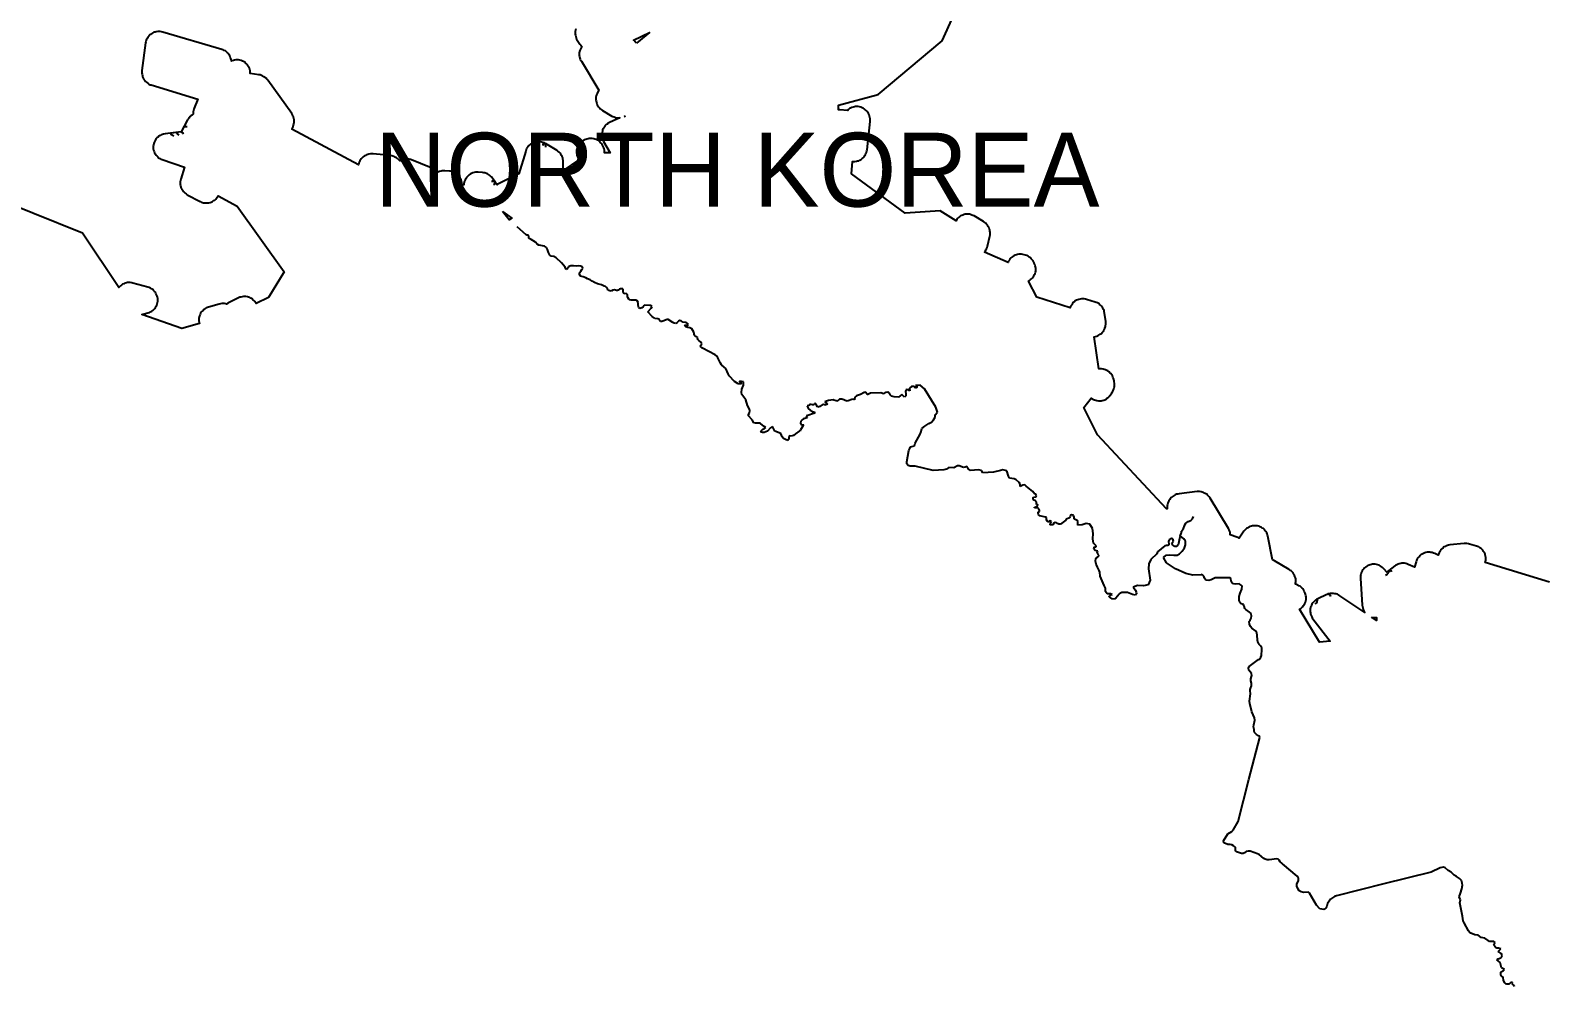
# Model space of a CAD drawing. Header units: metres. Extents: x 0 to 1325, y -1 to 773.
# Drawn here: x 1104.1 to 1155.2, y 204.6 to 236.9 of the extents above; entities that cross this region are included whole.
import ezdxf
from ezdxf.enums import TextEntityAlignment as Align

# ---------------------------------------------------------------- set-up
doc = ezdxf.new("R2010")
doc.units = ezdxf.units.M

msp = doc.modelspace()

# ---------------------------------------------------------------- linework, layer by layer
at = {"layer": 'CUT'}
for points in [[(1155.42, 218.208), (1153.25, 218.868), (1153.26, 218.908), (1153.27, 218.958), (1153.27, 218.998), (1153.27, 219.038), (1153.26, 219.088), (1153.25, 219.128), (1153.24, 219.168), (1153.22, 219.208), (1153.19, 219.248), (1153.17, 219.288), (1153.14, 219.318), (1153.11, 219.348), (1153.07, 219.368), (1153.03, 219.398), (1152.99, 219.418), (1152.95, 219.428), (1152.72, 219.498), (1152.68, 219.508), (1152.63, 219.518), (1152.59, 219.518), (1152.54, 219.518), (1152.05, 219.468), (1152.01, 219.458), (1151.97, 219.448), (1151.93, 219.438), (1151.89, 219.418), (1151.85, 219.398), (1151.82, 219.368), (1151.78, 219.338), (1151.75, 219.308), (1151.73, 219.268), (1151.71, 219.238), (1151.69, 219.198), (1151.67, 219.158), (1151.66, 219.118), (1151.54, 219.178), (1151.5, 219.188), (1151.45, 219.208), (1151.41, 219.208), (1151.37, 219.218), (1151.33, 219.218), (1151.28, 219.218), (1151.24, 219.208), (1151.2, 219.198), (1151.16, 219.178), (1151.12, 219.158), (1151.08, 219.138), (1151.05, 219.108), (1151.02, 219.078), (1150.99, 219.048), (1150.96, 219.018), (1150.94, 218.978), (1150.92, 218.938), (1150.91, 218.898), (1150.86, 218.718), (1150.64, 218.808), (1150.6, 218.828), (1150.56, 218.838), (1150.52, 218.848), (1150.47, 218.848), (1150.43, 218.848), (1150.39, 218.838), (1150.34, 218.828), (1150.3, 218.818), (1150.26, 218.798), (1150.23, 218.778), (1150.19, 218.758), (1149.99, 218.608), (1149.96, 218.578), (1149.92, 218.548), (1149.83, 218.648), (1149.8, 218.678), (1149.77, 218.708), (1149.73, 218.738), (1149.7, 218.758), (1149.66, 218.778), (1149.62, 218.798), (1149.57, 218.808), (1149.53, 218.818), (1149.49, 218.818), (1149.44, 218.818), (1149.4, 218.808), (1149.36, 218.798), (1149.32, 218.788), (1149.28, 218.768), (1149.24, 218.748), (1149.2, 218.718), (1149.17, 218.698), (1149.14, 218.658), (1149.11, 218.628), (1149.09, 218.588), (1149.07, 218.548), (1149.05, 218.508), (1149.04, 218.468), (1149.03, 218.428), (1149.03, 218.378), (1149.03, 218.338), (1149.09, 217.428), (1149.1, 217.388), (1149.11, 217.338), (1149.12, 217.298), (1149.14, 217.258), (1149.16, 217.218), (1149.18, 217.178), (1148.33, 217.748), (1148.29, 217.778), (1148.25, 217.798), (1148.21, 217.808), (1148.16, 217.818), (1148.12, 217.828), (1148.07, 217.828), (1148.02, 217.828), (1147.98, 217.818), (1147.93, 217.808), (1147.89, 217.788), (1147.59, 217.648), (1147.55, 217.628), (1147.51, 217.598), (1147.48, 217.568), (1147.45, 217.538), (1147.42, 217.508), (1147.39, 217.468), (1147.37, 217.428), (1147.36, 217.388), (1147.34, 217.348), (1147.33, 217.298), (1147.33, 217.258), (1147.33, 217.208), (1147.34, 217.168), (1147.34, 217.128), (1147.36, 217.078), (1147.38, 217.038), (1147.4, 216.998), (1147.42, 216.968), (1148, 216.218), (1147.65, 216.178), (1146.97, 217.298), (1147.01, 217.318), (1147.05, 217.348), (1147.08, 217.378), (1147.1, 217.418), (1147.13, 217.448), (1147.15, 217.488), (1147.17, 217.528), (1147.18, 217.578), (1147.19, 217.618), (1147.19, 217.668), (1147.19, 217.708), (1147.18, 217.748), (1147.17, 217.798), (1147.16, 217.838), (1147.14, 217.878), (1147.13, 217.898), (1147.11, 217.938), (1147.09, 217.978), (1147.06, 218.008), (1147.02, 218.038), (1146.99, 218.068), (1146.95, 218.088), (1146.91, 218.108), (1146.87, 218.128), (1146.84, 218.138), (1146.83, 218.138), (1146.83, 218.178), (1146.84, 218.228), (1146.84, 218.268), (1146.84, 218.318), (1146.83, 218.358), (1146.81, 218.398), (1146.8, 218.438), (1146.77, 218.478), (1146.75, 218.518), (1146.72, 218.558), (1146.69, 218.588), (1146.65, 218.608), (1146.62, 218.638), (1146.12, 218.928), (1146.08, 218.948), (1146.06, 218.958), (1145.9, 219.758), (1145.89, 219.798), (1145.88, 219.838), (1145.86, 219.878), (1145.83, 219.918), (1145.81, 219.948), (1145.78, 219.988), (1145.75, 220.018), (1145.71, 220.038), (1145.68, 220.058), (1145.64, 220.078), (1145.6, 220.098), (1145.55, 220.108), (1145.51, 220.118), (1145.47, 220.118), (1145.42, 220.118), (1145.38, 220.108), (1145.34, 220.098), (1145.3, 220.088), (1145.26, 220.068), (1145.22, 220.048), (1145.18, 220.028), (1145.15, 219.998), (1145.12, 219.968), (1145.09, 219.928), (1144.93, 219.698), (1144.89, 219.718), (1144.85, 219.728), (1144.63, 219.808), (1144.63, 219.848), (1144.62, 219.898), (1144.6, 219.938), (1144.59, 219.978), (1144.57, 220.018), (1143.95, 221.048), (1143.92, 221.088), (1143.89, 221.118), (1143.86, 221.148), (1143.83, 221.178), (1143.8, 221.198), (1143.76, 221.218), (1143.72, 221.238), (1143.68, 221.248), (1143.64, 221.258), (1143.59, 221.268), (1143.55, 221.268), (1143.51, 221.268), (1142.9, 221.198), (1142.86, 221.188), (1142.81, 221.178), (1142.77, 221.158), (1142.73, 221.138), (1142.7, 221.118), (1142.66, 221.098), (1142.63, 221.068), (1142.6, 221.028), (1142.58, 220.998), (1142.55, 220.958), (1142.53, 220.918), (1142.52, 220.878), (1142.51, 220.838), (1142.5, 220.798), (1142.5, 220.748), (1142.5, 220.708), (1142.5, 220.688), (1142.47, 220.688), (1140.14, 223.188), (1139.68, 224.108), (1139.93, 224.428), (1139.96, 224.408), (1140, 224.388), (1140.04, 224.368), (1140.08, 224.358), (1140.12, 224.348), (1140.17, 224.338), (1140.21, 224.338), (1140.26, 224.338), (1140.3, 224.348), (1140.35, 224.358), (1140.39, 224.378), (1140.43, 224.398), (1140.46, 224.428), (1140.5, 224.448), (1140.53, 224.488), (1140.56, 224.518), (1140.62, 224.598), (1140.64, 224.628), (1140.66, 224.668), (1140.68, 224.708), (1140.69, 224.748), (1140.7, 224.788), (1140.71, 224.828), (1140.71, 224.868), (1140.71, 224.908), (1140.7, 225.008), (1140.69, 225.058), (1140.68, 225.098), (1140.66, 225.138), (1140.65, 225.188), (1140.62, 225.218), (1140.59, 225.258), (1140.56, 225.288), (1140.53, 225.318), (1140.49, 225.348), (1140.45, 225.368), (1140.41, 225.388), (1140.37, 225.398), (1140.33, 225.408), (1140.28, 225.418), (1140.24, 225.418), (1140.19, 225.418), (1140.18, 225.418), (1140.03, 226.508), (1140.07, 226.518), (1140.12, 226.528), (1140.16, 226.548), (1140.2, 226.568), (1140.23, 226.588), (1140.27, 226.618), (1140.3, 226.648), (1140.33, 226.688), (1140.35, 226.718), (1140.37, 226.758), (1140.39, 226.798), (1140.41, 226.848), (1140.41, 226.888), (1140.42, 226.928), (1140.42, 226.978), (1140.42, 227.018), (1140.38, 227.308), (1140.37, 227.348), (1140.36, 227.388), (1140.34, 227.428), (1140.32, 227.468), (1140.3, 227.508), (1140.27, 227.538), (1140.24, 227.568), (1140.21, 227.598), (1140.18, 227.628), (1140.14, 227.648), (1140.1, 227.668), (1140.06, 227.678), (1139.77, 227.768), (1139.73, 227.778), (1139.69, 227.788), (1139.64, 227.788), (1139.6, 227.788), (1139.55, 227.778), (1139.51, 227.768), (1139.47, 227.758), (1139.43, 227.738), (1139.39, 227.718), (1139.36, 227.688), (1139.32, 227.658), (1139.29, 227.628), (1139.27, 227.588), (1139.24, 227.548), (1139.22, 227.508), (1139.21, 227.478), (1138.09, 227.848), (1137.81, 228.388), (1137.84, 228.408), (1137.88, 228.438), (1137.91, 228.458), (1137.94, 228.498), (1137.97, 228.528), (1137.99, 228.568), (1138.01, 228.608), (1138.03, 228.648), (1138.04, 228.688), (1138.05, 228.728), (1138.05, 228.778), (1138.05, 228.818), (1138.04, 228.868), (1138.03, 228.908), (1138.02, 228.948), (1138, 228.988), (1137.98, 229.028), (1137.96, 229.068), (1137.93, 229.108), (1137.9, 229.138), (1137.87, 229.178), (1137.83, 229.198), (1137.79, 229.228), (1137.75, 229.248), (1137.7, 229.268), (1137.66, 229.278), (1137.61, 229.288), (1137.57, 229.298), (1137.53, 229.298), (1137.48, 229.298), (1137.44, 229.288), (1137.4, 229.278), (1137.36, 229.268), (1137.32, 229.248), (1137.28, 229.218), (1137.24, 229.198), (1137.21, 229.168), (1137.18, 229.138), (1137.16, 229.098), (1137.13, 229.058), (1137.12, 229.018), (1136.32, 229.368), (1136.35, 229.408), (1136.37, 229.448), (1136.39, 229.478), (1136.41, 229.518), (1136.42, 229.568), (1136.5, 229.908), (1136.51, 229.948), (1136.51, 229.988), (1136.51, 230.038), (1136.5, 230.078), (1136.5, 230.118), (1136.48, 230.168), (1136.47, 230.208), (1136.44, 230.238), (1136.42, 230.278), (1136.39, 230.308), (1136.36, 230.348), (1136.33, 230.368), (1136.29, 230.398), (1135.97, 230.588), (1135.93, 230.608), (1135.89, 230.618), (1135.85, 230.638), (1135.81, 230.648), (1135.76, 230.648), (1135.72, 230.648), (1135.67, 230.648), (1135.63, 230.638), (1135.59, 230.618), (1135.55, 230.608), (1135.51, 230.588), (1135.47, 230.558), (1135.44, 230.538), (1135.41, 230.498), (1135.38, 230.468), (1135.36, 230.428), (1134.82, 230.758), (1133.64, 230.688), (1131.82, 232.018), (1131.86, 232.428), (1131.9, 232.428), (1131.94, 232.428), (1131.99, 232.438), (1132.03, 232.448), (1132.07, 232.458), (1132.11, 232.478), (1132.15, 232.498), (1132.18, 232.528), (1132.22, 232.558), (1132.25, 232.588), (1132.27, 232.628), (1132.3, 232.668), (1132.31, 232.708), (1132.33, 232.748), (1132.34, 232.788), (1132.35, 232.828), (1132.45, 233.788), (1132.45, 233.838), (1132.45, 233.878), (1132.44, 233.918), (1132.43, 233.968), (1132.42, 234.008), (1132.4, 234.048), (1132.38, 234.088), (1132.35, 234.118), (1132.32, 234.158), (1132.29, 234.178), (1132.25, 234.208), (1132.22, 234.228), (1132.18, 234.248), (1132.14, 234.268), (1132.09, 234.278), (1132.05, 234.288), (1132.01, 234.288), (1131.96, 234.288), (1131.92, 234.278), (1131.88, 234.268), (1131.83, 234.258), (1131.79, 234.238), (1131.76, 234.218), (1131.72, 234.188), (1131.7, 234.158), (1131.69, 234.158), (1131.43, 234.178), (1131.39, 234.178), (1131.38, 234.178), (1131.38, 234.338), (1132.73, 234.698), (1134.89, 236.508), (1135.98, 238.938)], [(1122.5, 236.918), (1122.49, 236.868), (1122.48, 236.828), (1122.48, 236.788), (1122.48, 236.738), (1122.49, 236.698), (1122.5, 236.658), (1122.51, 236.608), (1122.53, 236.568), (1122.55, 236.538), (1122.64, 236.398), (1122.67, 236.358), (1122.7, 236.328), (1122.71, 236.318), (1122.7, 236.298), (1122.68, 236.268), (1122.66, 236.228), (1122.64, 236.188), (1122.63, 236.148), (1122.62, 236.098), (1122.62, 236.058), (1122.62, 236.018), (1122.63, 235.978), (1122.64, 235.928), (1122.65, 235.888), (1122.66, 235.848), (1122.69, 235.818), (1123.28, 234.838), (1123.24, 234.768), (1123.22, 234.728), (1123.2, 234.688), (1123.19, 234.648), (1123.18, 234.608), (1123.18, 234.558), (1123.18, 234.518), (1123.19, 234.478), (1123.2, 234.428), (1123.21, 234.388), (1123.23, 234.348), (1123.25, 234.308), (1123.27, 234.278), (1123.3, 234.248), (1123.33, 234.208), (1123.36, 234.188), (1123.4, 234.158), (1123.72, 233.968), (1123.76, 233.948), (1123.8, 233.938), (1123.84, 233.918), (1123.89, 233.908), (1123.93, 233.908), (1123.97, 233.908), (1123.99, 233.908), (1123.64, 233.748), (1123.6, 233.728), (1123.57, 233.698), (1123.53, 233.678), (1123.5, 233.648), (1123.47, 233.608), (1123.45, 233.578), (1123.43, 233.538), (1123.41, 233.498), (1123.4, 233.458), (1123.39, 233.408), (1123.38, 233.368), (1123.38, 233.318), (1123.38, 233.278), (1123.39, 233.238), (1123.4, 233.198), (1123.42, 233.148), (1123.44, 233.108), (1123.67, 232.718), (1123.47, 232.728), (1123.47, 232.768), (1123.47, 232.808), (1123.46, 232.858), (1123.45, 232.898), (1123.43, 232.938), (1123.41, 232.978), (1123.39, 233.018), (1123.36, 233.048), (1123.33, 233.078), (1123.3, 233.108), (1123.27, 233.138), (1123.23, 233.158), (1123.19, 233.178), (1123.15, 233.188), (1123.11, 233.198), (1123.06, 233.208), (1123.02, 233.208), (1123, 233.208), (1122.96, 233.208), (1122.92, 233.198), (1122.88, 233.188), (1122.84, 233.178), (1122.8, 233.158), (1122.78, 233.148), (1122.74, 233.128), (1122.7, 233.108), (1122.67, 233.078), (1122.64, 233.048), (1122.61, 233.008), (1122.59, 232.968), (1122.57, 232.938), (1122.55, 232.888), (1122.54, 232.848), (1122.53, 232.808), (1122.53, 232.768), (1122.53, 232.718), (1122.54, 232.678), (1122.54, 232.638), (1122.56, 232.588), (1122.58, 232.548), (1122.6, 232.518), (1122.61, 232.488), (1122.08, 232.128), (1122.08, 232.418), (1122.08, 232.468), (1122.07, 232.508), (1122.06, 232.558), (1122.04, 232.598), (1122.02, 232.638), (1122, 232.678), (1121.97, 232.708), (1121.94, 232.748), (1121.9, 232.778), (1121.87, 232.798), (1121.48, 233.038), (1121.44, 233.058), (1121.4, 233.078), (1121.36, 233.088), (1121.31, 233.098), (1121.27, 233.108), (1121.23, 233.108), (1121.18, 233.108), (1121.14, 233.098), (1121.1, 233.088), (1121.06, 233.068), (1121.02, 233.048), (1120.98, 233.028), (1120.95, 232.998), (1120.92, 232.968), (1120.89, 232.938), (1120.86, 232.898), (1120.84, 232.868), (1120.82, 232.828), (1120.81, 232.778), (1120.58, 232.008), (1119.87, 231.668), (1119.84, 231.638), (1119.83, 231.648), (1119.82, 231.688), (1119.79, 231.718), (1119.77, 231.758), (1119.68, 231.878), (1119.65, 231.908), (1119.62, 231.938), (1119.59, 231.968), (1119.55, 231.988), (1119.52, 232.018), (1119.48, 232.028), (1119.43, 232.048), (1119.39, 232.048), (1119.35, 232.058), (1119.2, 232.068), (1119.16, 232.068), (1119.11, 232.068), (1119.07, 232.058), (1119.02, 232.048), (1118.98, 232.028), (1118.94, 232.008), (1118.9, 231.978), (1118.87, 231.958), (1118.84, 231.918), (1118.81, 231.888), (1118.78, 231.848), (1118.76, 231.808), (1118.75, 231.768), (1118.73, 231.728), (1118.72, 231.678), (1118.72, 231.638), (1118.65, 231.638), (1118.65, 231.678), (1118.65, 231.718), (1118.64, 231.758), (1118.63, 231.808), (1118.61, 231.848), (1118.59, 231.888), (1118.57, 231.918), (1118.54, 231.958), (1118.51, 231.988), (1118.47, 232.018), (1118.44, 232.038), (1118.4, 232.058), (1118.36, 232.078), (1118.32, 232.088), (1118.27, 232.098), (1118.23, 232.108), (1118.08, 232.118), (1118.03, 232.118), (1117.99, 232.118), (1117.95, 232.108), (1117.9, 232.088), (1117.86, 232.078), (1117.82, 232.058), (1117.79, 232.028), (1117.76, 232.068), (1117.74, 232.108), (1117.71, 232.138), (1117.67, 232.168), (1117.64, 232.188), (1117.6, 232.218), (1117.56, 232.238), (1116.95, 232.488), (1116.91, 232.498), (1116.87, 232.508), (1116.82, 232.518), (1116.78, 232.518), (1116.73, 232.518), (1116.69, 232.508), (1116.65, 232.498), (1116.6, 232.478), (1116.56, 232.458), (1116.55, 232.448), (1116.54, 232.468), (1116.51, 232.498), (1116.47, 232.528), (1116.44, 232.558), (1116.4, 232.578), (1116.36, 232.598), (1116.32, 232.608), (1116.28, 232.618), (1116.24, 232.628), (1115.65, 232.688), (1115.6, 232.688), (1115.56, 232.688), (1115.51, 232.678), (1115.47, 232.668), (1115.43, 232.658), (1115.39, 232.638), (1115.35, 232.608), (1115.31, 232.588), (1115.28, 232.558), (1115.25, 232.518), (1115.22, 232.488), (1115.2, 232.448), (1115.18, 232.408), (1115.17, 232.368), (1115.16, 232.318), (1112.9, 233.528), (1112.91, 233.538), (1112.93, 233.578), (1112.95, 233.618), (1112.96, 233.668), (1112.97, 233.708), (1112.98, 233.758), (1112.98, 233.798), (1112.98, 233.838), (1112.97, 233.888), (1112.96, 233.928), (1112.94, 233.968), (1112.92, 234.008), (1112.9, 234.048), (1112.09, 235.178), (1112.06, 235.218), (1112.03, 235.248), (1111.99, 235.278), (1111.96, 235.298), (1111.92, 235.318), (1111.88, 235.338), (1111.83, 235.358), (1111.79, 235.358), (1111.5, 235.408), (1111.5, 235.458), (1111.49, 235.498), (1111.48, 235.538), (1111.47, 235.588), (1111.45, 235.628), (1111.43, 235.658), (1111.4, 235.698), (1111.37, 235.728), (1111.34, 235.758), (1111.31, 235.788), (1111.27, 235.808), (1111.23, 235.828), (1111.19, 235.848), (1111.14, 235.858), (1111.1, 235.868), (1111.06, 235.868), (1111.01, 235.868), (1110.97, 235.858), (1110.93, 235.848), (1110.88, 235.838), (1110.86, 235.828), (1110.86, 235.838), (1110.85, 235.878), (1110.84, 235.918), (1110.82, 235.958), (1110.81, 235.998), (1110.78, 236.038), (1110.76, 236.078), (1110.73, 236.108), (1110.69, 236.138), (1110.66, 236.168), (1110.62, 236.188), (1110.58, 236.208), (1110.54, 236.218), (1108.54, 236.808), (1108.5, 236.818), (1108.45, 236.828), (1108.41, 236.828), (1108.37, 236.828), (1108.32, 236.818), (1108.28, 236.808), (1108.24, 236.798), (1108.2, 236.778), (1108.17, 236.758), (1108.13, 236.728), (1108.1, 236.708), (1108.07, 236.668), (1108.04, 236.638), (1108.02, 236.598), (1108, 236.568), (1107.98, 236.528), (1107.97, 236.478), (1107.96, 236.438), (1107.83, 235.508), (1107.83, 235.468), (1107.83, 235.418), (1107.84, 235.378), (1107.85, 235.328), (1107.86, 235.288), (1107.88, 235.248), (1107.9, 235.208), (1107.93, 235.168), (1107.96, 235.138), (1107.99, 235.108), (1108.03, 235.078), (1108.07, 235.048), (1108.11, 235.028), (1108.15, 235.018), (1109.73, 234.538), (1109.6, 234.238), (1109.59, 234.198), (1109.58, 234.158), (1109.57, 234.108), (1109.57, 234.068), (1109.57, 234.028), (1109.53, 233.998), (1109.49, 233.978), (1109.46, 233.948), (1109.43, 233.908), (1109.41, 233.878), (1109.38, 233.838), (1109.16, 233.428), (1108.62, 233.368), (1108.57, 233.358), (1108.53, 233.348), (1108.49, 233.328), (1108.45, 233.308), (1108.41, 233.288), (1108.38, 233.258), (1108.34, 233.228), (1108.31, 233.198), (1108.29, 233.158), (1108.27, 233.118), (1108.25, 233.078), (1108.24, 233.038), (1108.23, 232.988), (1108.22, 232.948), (1108.22, 232.898), (1108.22, 232.858), (1108.23, 232.808), (1108.25, 232.768), (1108.26, 232.728), (1108.28, 232.688), (1108.31, 232.648), (1108.34, 232.618), (1108.37, 232.588), (1108.4, 232.558), (1108.44, 232.528), (1108.48, 232.508), (1108.52, 232.498), (1109.27, 232.238), (1109.15, 231.828), (1109.14, 231.788), (1109.13, 231.748), (1109.13, 231.698), (1109.13, 231.658), (1109.14, 231.618), (1109.15, 231.568), (1109.17, 231.528), (1109.18, 231.488), (1109.21, 231.458), (1109.23, 231.418), (1109.26, 231.388), (1109.3, 231.358), (1109.33, 231.338), (1109.37, 231.308), (1109.8, 231.078), (1109.84, 231.058), (1109.88, 231.048), (1109.92, 231.038), (1109.97, 231.028), (1110.01, 231.028), (1110.05, 231.028), (1110.1, 231.038), (1110.14, 231.048), (1110.18, 231.058), (1110.22, 231.078), (1110.26, 231.108), (1110.3, 231.128), (1110.33, 231.158), (1110.36, 231.188), (1110.38, 231.228), (1110.41, 231.268), (1111.06, 230.918), (1112.64, 228.698), (1112.11, 227.828), (1111.7, 227.628), (1111.68, 227.668), (1111.65, 227.698), (1111.62, 227.728), (1111.59, 227.758), (1111.56, 227.788), (1111.52, 227.808), (1111.48, 227.828), (1111.44, 227.848), (1111.4, 227.858), (1111.35, 227.868), (1111.31, 227.868), (1111.27, 227.868), (1111.22, 227.858), (1111.18, 227.848), (1111.14, 227.838), (1111.1, 227.818), (1110.78, 227.658), (1110.74, 227.638), (1110.7, 227.608), (1110.67, 227.618), (1110.63, 227.628), (1110.58, 227.628), (1110.54, 227.628), (1110.49, 227.618), (1110.45, 227.608), (1110.09, 227.508), (1110.05, 227.498), (1110.01, 227.478), (1109.97, 227.458), (1109.93, 227.428), (1109.9, 227.398), (1109.87, 227.368), (1109.84, 227.338), (1109.82, 227.298), (1109.8, 227.258), (1109.78, 227.218), (1109.77, 227.178), (1109.76, 227.128), (1109.76, 227.088), (1109.76, 227.038), (1109.77, 226.998), (1109.78, 226.958), (1109.18, 226.788), (1107.83, 227.258), (1108.04, 227.318), (1108.09, 227.328), (1108.13, 227.348), (1108.17, 227.368), (1108.2, 227.398), (1108.24, 227.428), (1108.27, 227.458), (1108.29, 227.498), (1108.32, 227.538), (1108.34, 227.578), (1108.35, 227.618), (1108.36, 227.658), (1108.37, 227.708), (1108.37, 227.748), (1108.37, 227.798), (1108.36, 227.838), (1108.35, 227.878), (1108.33, 227.928), (1108.31, 227.968), (1108.29, 228.008), (1108.26, 228.038), (1108.23, 228.068), (1108.2, 228.098), (1108.16, 228.128), (1108.12, 228.148), (1108.08, 228.168), (1108.04, 228.178), (1107.53, 228.318), (1107.49, 228.328), (1107.44, 228.338), (1107.4, 228.338), (1107.35, 228.338), (1107.31, 228.328), (1107.26, 228.318), (1107.22, 228.298), (1107.18, 228.278), (1107.15, 228.248), (1107.11, 228.228), (1107.08, 228.188), (1107.06, 228.168), (1105.83, 230.008), (1102.46, 231.358)]]:
    msp.add_lwpolyline(points, dxfattribs=at)
for points in [[(1124.55, 236.428), (1124.54, 236.448), (1124.51, 236.478), (1124.48, 236.518), (1124.45, 236.538), (1124.99, 236.788), (1124.55, 236.428)], [(1124.14, 233.948), (1124.16, 233.958), (1124.16, 233.948), (1124.14, 233.948)], [(1120.02, 230.738), (1120.34, 230.518), (1120.25, 230.458), (1120.02, 230.738)], [(1149.4, 217.028), (1149.44, 217.018), (1149.49, 217.008), (1149.53, 217.008), (1149.57, 217.008), (1149.57, 216.908), (1149.4, 217.028)]]:
    msp.add_lwpolyline(points, close=True, dxfattribs=at)
at = {"layer": 'SCORE'}
for points in [[(1109.09, 233.318), (1109.05, 233.358), (1109.02, 233.408), (1108.81, 233.388), (1108.81, 233.358), (1108.83, 233.338), (1108.91, 233.298)], [(1109.37, 233.598), (1109.33, 233.608), (1109.25, 233.608), (1109.16, 233.438), (1109.22, 233.398), (1109.24, 233.368)], [(1121.46, 233.038), (1121.41, 233.028), (1121.39, 233.018), (1121.41, 232.978), (1121.4, 232.968)], [(1121.49, 232.918), (1121.49, 232.958), (1121.48, 233.008), (1121.46, 233.038)], [(1119.73, 231.658), (1119.74, 231.658), (1119.74, 231.668), (1119.75, 231.668), (1119.76, 231.688), (1119.77, 231.698), (1119.77, 231.708), (1119.77, 231.718), (1119.78, 231.718), (1119.78, 231.728), (1119.78, 231.738), (1119.76, 231.748), (1119.75, 231.758), (1119.74, 231.758), (1119.73, 231.768), (1119.72, 231.788), (1119.71, 231.788), (1119.7, 231.778), (1119.68, 231.768), (1119.67, 231.768), (1119.67, 231.748), (1119.67, 231.728)], [(1120.83, 229.948), (1120.52, 230.218)], [(1120.85, 229.938), (1120.83, 229.948)], [(1120.89, 229.938), (1120.85, 229.938)], [(1120.91, 229.918), (1120.89, 229.938)], [(1120.91, 229.908), (1120.91, 229.918)], [(1120.92, 229.858), (1120.91, 229.908)], [(1120.93, 229.828), (1120.92, 229.858)], [(1120.99, 229.788), (1120.93, 229.828)], [(1121.14, 229.698), (1120.99, 229.788)], [(1121.2, 229.638), (1121.14, 229.698)], [(1121.25, 229.598), (1121.2, 229.638)], [(1121.44, 229.568), (1121.25, 229.598)], [(1121.51, 229.528), (1121.44, 229.568)], [(1121.55, 229.458), (1121.51, 229.528)], [(1121.58, 229.358), (1121.55, 229.458)], [(1121.62, 229.268), (1121.58, 229.358)], [(1121.67, 229.228), (1121.62, 229.268)], [(1121.76, 229.218), (1121.67, 229.228)], [(1121.84, 229.168), (1121.76, 229.218)], [(1122.02, 229.008), (1121.84, 229.168)], [(1122.14, 228.858), (1122.02, 229.008)], [(1122.17, 228.798), (1122.14, 228.858)], [(1122.18, 228.778), (1122.17, 228.798)], [(1122.22, 228.808), (1122.18, 228.778)], [(1122.26, 228.858), (1122.22, 228.808)], [(1122.27, 228.878), (1122.26, 228.858)], [(1122.3, 228.888), (1122.27, 228.878)], [(1122.33, 228.898), (1122.3, 228.888)], [(1122.42, 228.908), (1122.33, 228.898)], [(1122.52, 228.888), (1122.42, 228.908)], [(1122.59, 228.898), (1122.52, 228.888)], [(1122.67, 228.888), (1122.59, 228.898)], [(1122.63, 228.668), (1122.67, 228.728)], [(1122.63, 228.608), (1122.63, 228.668)], [(1122.66, 228.558), (1122.63, 228.608)], [(1122.72, 228.878), (1122.67, 228.888)], [(1122.67, 228.728), (1122.71, 228.778)], [(1122.71, 228.778), (1122.74, 228.828)], [(1122.74, 228.828), (1122.72, 228.878)], [(1122.75, 228.528), (1122.66, 228.558)], [(1122.84, 228.498), (1122.75, 228.528)], [(1122.9, 228.468), (1122.84, 228.498)], [(1122.99, 228.428), (1122.9, 228.468)], [(1123.06, 228.388), (1122.99, 228.428)], [(1123.13, 228.338), (1123.06, 228.388)], [(1123.24, 228.298), (1123.13, 228.338)], [(1123.37, 228.258), (1123.24, 228.298)], [(1123.46, 228.218), (1123.37, 228.258)], [(1123.51, 228.208), (1123.46, 228.218)], [(1123.54, 228.168), (1123.51, 228.208)], [(1123.57, 228.128), (1123.54, 228.168)], [(1123.59, 228.078), (1123.57, 228.128)], [(1123.65, 228.058), (1123.59, 228.078)], [(1123.7, 228.048), (1123.65, 228.058)], [(1123.76, 228.078), (1123.7, 228.048)], [(1123.81, 228.088), (1123.76, 228.078)], [(1123.88, 228.068), (1123.81, 228.088)], [(1123.91, 228.068), (1123.88, 228.068)], [(1123.94, 228.078), (1123.91, 228.068)], [(1123.98, 228.118), (1123.94, 228.078)], [(1124.01, 228.128), (1123.98, 228.118)], [(1124.09, 228.128), (1124.01, 228.128)], [(1124.1, 228.098), (1124.09, 228.128)], [(1124.1, 228.048), (1124.1, 228.098)], [(1124.1, 228.038), (1124.1, 228.048)], [(1124.11, 227.978), (1124.1, 228.038)], [(1124.14, 227.958), (1124.11, 227.978)], [(1124.2, 227.968), (1124.14, 227.958)], [(1124.24, 227.948), (1124.2, 227.968)], [(1124.25, 227.918), (1124.24, 227.948)], [(1124.25, 227.858), (1124.25, 227.918)], [(1124.26, 227.828), (1124.25, 227.858)], [(1124.3, 227.778), (1124.26, 227.828)], [(1124.33, 227.748), (1124.3, 227.778)], [(1124.38, 227.738), (1124.33, 227.748)], [(1124.53, 227.738), (1124.38, 227.738)], [(1124.58, 227.718), (1124.53, 227.738)], [(1124.61, 227.668), (1124.58, 227.718)], [(1124.61, 227.578), (1124.61, 227.668)], [(1124.63, 227.488), (1124.61, 227.578)], [(1124.81, 227.558), (1124.78, 227.518)], [(1125.03, 227.558), (1124.81, 227.568)], [(1124.81, 227.568), (1124.81, 227.558)], [(1125.08, 227.528), (1125.03, 227.558)], [(1124.67, 227.458), (1124.63, 227.488)], [(1124.73, 227.478), (1124.67, 227.458)], [(1124.78, 227.518), (1124.73, 227.478)], [(1124.94, 227.348), (1125.05, 227.468)], [(1125.08, 227.188), (1124.94, 227.348)], [(1125.05, 227.468), (1125.08, 227.528)], [(1125.16, 227.138), (1125.08, 227.188)], [(1125.17, 227.128), (1125.16, 227.138)], [(1125.28, 227.108), (1125.17, 227.128)], [(1125.31, 227.098), (1125.28, 227.108)], [(1125.33, 227.068), (1125.31, 227.098)], [(1125.35, 227.038), (1125.33, 227.068)], [(1125.37, 227.018), (1125.35, 227.038)], [(1125.44, 227.028), (1125.41, 227.018)], [(1125.59, 227.088), (1125.44, 227.028)], [(1125.63, 227.088), (1125.59, 227.088)], [(1125.78, 226.988), (1125.63, 227.088)], [(1125.97, 227.028), (1125.93, 226.988)], [(1126.02, 227.058), (1125.97, 227.028)], [(1126.06, 227.038), (1126.02, 227.058)], [(1126.12, 226.998), (1126.06, 227.038)], [(1125.41, 227.018), (1125.37, 227.018)], [(1125.83, 226.968), (1125.78, 226.988)], [(1125.89, 226.958), (1125.83, 226.968)], [(1125.93, 226.988), (1125.89, 226.958)], [(1126.23, 226.988), (1126.12, 226.998)], [(1126.22, 226.838), (1126.18, 226.898)], [(1126.18, 226.898), (1126.24, 226.898)], [(1126.29, 226.818), (1126.22, 226.838)], [(1126.28, 226.958), (1126.23, 226.988)], [(1126.24, 226.898), (1126.29, 226.898)], [(1126.31, 226.918), (1126.28, 226.958)], [(1126.29, 226.898), (1126.31, 226.918)], [(1126.36, 226.808), (1126.29, 226.818)], [(1126.42, 226.768), (1126.36, 226.808)], [(1126.49, 226.658), (1126.42, 226.768)], [(1126.51, 226.608), (1126.49, 226.658)], [(1126.51, 226.568), (1126.51, 226.608)], [(1126.53, 226.538), (1126.51, 226.568)], [(1126.56, 226.508), (1126.53, 226.538)], [(1126.59, 226.498), (1126.56, 226.508)], [(1126.63, 226.478), (1126.59, 226.498)], [(1126.62, 226.428), (1126.63, 226.478)], [(1126.66, 226.378), (1126.62, 226.428)], [(1126.72, 226.328), (1126.66, 226.378)], [(1126.71, 226.188), (1126.76, 226.268)], [(1126.79, 226.118), (1126.71, 226.188)], [(1126.76, 226.268), (1126.72, 226.328)], [(1127.21, 225.898), (1126.79, 226.118)], [(1127.26, 225.858), (1127.21, 225.898)], [(1127.3, 225.798), (1127.26, 225.858)], [(1127.39, 225.608), (1127.3, 225.798)], [(1127.43, 225.558), (1127.39, 225.608)], [(1127.52, 225.478), (1127.43, 225.558)], [(1127.57, 225.428), (1127.52, 225.478)], [(1127.65, 225.248), (1127.57, 225.428)], [(1127.69, 225.188), (1127.65, 225.248)], [(1127.87, 224.998), (1127.69, 225.188)], [(1127.99, 224.918), (1127.87, 224.998)], [(1128.17, 224.978), (1128.04, 225.008)], [(1128.04, 225.008), (1128.04, 224.978)], [(1128.1, 224.918), (1127.99, 224.918)], [(1128.04, 224.978), (1128.07, 224.968)], [(1128.07, 224.968), (1128.08, 224.948)], [(1128.08, 224.948), (1128.08, 224.938)], [(1128.08, 224.938), (1128.1, 224.918)], [(1128.1, 224.618), (1128.12, 224.728)], [(1128.12, 224.558), (1128.1, 224.618)], [(1128.12, 224.728), (1128.17, 224.868)], [(1128.25, 224.378), (1128.12, 224.558)], [(1128.17, 224.868), (1128.17, 224.978)], [(1131.94, 224.468), (1131.93, 224.368)], [(1131.99, 224.508), (1131.94, 224.468)], [(1132.13, 224.548), (1131.99, 224.508)], [(1132.25, 224.618), (1132.13, 224.548)], [(1132.28, 224.638), (1132.25, 224.618)], [(1132.31, 224.618), (1132.28, 224.638)], [(1132.35, 224.558), (1132.31, 224.618)], [(1132.37, 224.558), (1132.35, 224.558)], [(1132.47, 224.598), (1132.37, 224.558)], [(1132.82, 224.608), (1132.47, 224.598)], [(1132.91, 224.578), (1132.82, 224.608)], [(1132.98, 224.618), (1132.91, 224.578)], [(1133.05, 224.628), (1132.98, 224.618)], [(1133.11, 224.598), (1133.05, 224.628)], [(1133.14, 224.528), (1133.11, 224.598)], [(1133.17, 224.498), (1133.14, 224.528)], [(1133.26, 224.478), (1133.17, 224.498)], [(1133.41, 224.458), (1133.26, 224.478)], [(1133.52, 224.548), (1133.41, 224.458)], [(1133.55, 224.528), (1133.52, 224.548)], [(1133.58, 224.498), (1133.55, 224.528)], [(1133.62, 224.458), (1133.58, 224.498)], [(1133.66, 224.508), (1133.62, 224.458)], [(1133.67, 224.708), (1133.65, 224.658)], [(1133.65, 224.658), (1133.66, 224.578)], [(1133.66, 224.578), (1133.66, 224.508)], [(1133.7, 224.718), (1133.67, 224.708)], [(1133.74, 224.708), (1133.7, 224.718)], [(1133.8, 224.678), (1133.74, 224.708)], [(1133.85, 224.818), (1133.78, 224.768)], [(1133.78, 224.768), (1133.8, 224.678)], [(1133.94, 224.818), (1133.85, 224.818)], [(1133.99, 224.768), (1133.94, 224.818)], [(1134.15, 224.868), (1133.99, 224.858)], [(1133.99, 224.858), (1134.05, 224.798)], [(1134.05, 224.798), (1133.99, 224.768)], [(1134.29, 224.748), (1134.15, 224.868)], [(1134.67, 224.128), (1134.29, 224.748)], [(1128.31, 224.178), (1128.25, 224.378)], [(1128.37, 224.058), (1128.31, 224.178)], [(1128.39, 223.998), (1128.37, 224.058)], [(1128.37, 223.938), (1128.39, 223.998)], [(1130.34, 224.168), (1130.32, 224.168)], [(1130.32, 224.168), (1130.36, 224.078)], [(1130.38, 224.178), (1130.34, 224.168)], [(1130.36, 224.078), (1130.43, 224.018)], [(1130.4, 224.188), (1130.38, 224.178)], [(1130.43, 224.228), (1130.4, 224.188)], [(1130.45, 224.218), (1130.43, 224.228)], [(1130.43, 224.018), (1130.51, 223.978)], [(1130.5, 224.198), (1130.45, 224.218)], [(1130.54, 224.198), (1130.5, 224.198)], [(1130.51, 223.978), (1130.59, 223.948)], [(1130.56, 224.218), (1130.54, 224.198)], [(1130.57, 224.238), (1130.56, 224.218)], [(1130.59, 224.258), (1130.57, 224.238)], [(1130.62, 224.238), (1130.59, 224.258)], [(1130.67, 224.138), (1130.62, 224.238)], [(1130.69, 224.128), (1130.67, 224.138)], [(1130.75, 224.148), (1130.69, 224.128)], [(1130.83, 224.208), (1130.75, 224.148)], [(1130.88, 224.218), (1130.83, 224.208)], [(1130.91, 224.208), (1130.88, 224.218)], [(1130.94, 224.198), (1130.91, 224.208)], [(1130.98, 224.328), (1130.92, 224.308)], [(1130.92, 224.308), (1130.94, 224.298)], [(1130.94, 224.298), (1130.97, 224.278)], [(1130.97, 224.188), (1130.94, 224.198)], [(1130.97, 224.278), (1131, 224.248)], [(1130.99, 224.218), (1130.97, 224.188)], [(1131.05, 224.348), (1130.98, 224.328)], [(1131, 224.248), (1130.99, 224.218)], [(1131.2, 224.368), (1131.05, 224.348)], [(1131.23, 224.358), (1131.2, 224.368)], [(1131.3, 224.338), (1131.23, 224.358)], [(1131.33, 224.328), (1131.3, 224.338)], [(1131.36, 224.348), (1131.33, 224.328)], [(1131.39, 224.368), (1131.36, 224.348)], [(1131.41, 224.388), (1131.39, 224.368)], [(1131.42, 224.398), (1131.41, 224.388)], [(1131.5, 224.398), (1131.42, 224.398)], [(1131.56, 224.378), (1131.5, 224.398)], [(1131.61, 224.348), (1131.56, 224.378)], [(1131.68, 224.328), (1131.61, 224.348)], [(1131.74, 224.348), (1131.68, 224.328)], [(1131.8, 224.378), (1131.74, 224.348)], [(1131.87, 224.398), (1131.8, 224.378)], [(1131.93, 224.368), (1131.87, 224.398)], [(1134.65, 223.868), (1134.73, 223.958)], [(1134.73, 223.958), (1134.67, 224.128)], [(1128.34, 223.878), (1128.37, 223.938)], [(1128.34, 223.828), (1128.34, 223.878)], [(1128.47, 223.698), (1128.34, 223.828)], [(1128.52, 223.598), (1128.47, 223.698)], [(1128.58, 223.588), (1128.52, 223.598)], [(1128.71, 223.588), (1128.58, 223.588)], [(1128.75, 223.568), (1128.71, 223.588)], [(1128.87, 223.468), (1128.75, 223.568)], [(1128.93, 223.438), (1128.87, 223.468)], [(1129.15, 223.468), (1129.09, 223.428)], [(1129.18, 223.428), (1129.15, 223.468)], [(1130.11, 223.648), (1130.1, 223.588)], [(1130.1, 223.588), (1130.11, 223.548)], [(1130.18, 223.478), (1130.1, 223.358)], [(1130.15, 223.698), (1130.11, 223.648)], [(1130.11, 223.548), (1130.15, 223.528)], [(1130.2, 223.728), (1130.15, 223.698)], [(1130.15, 223.528), (1130.21, 223.528)], [(1130.21, 223.528), (1130.18, 223.478)], [(1130.32, 223.768), (1130.2, 223.728)], [(1130.35, 223.838), (1130.29, 223.828)], [(1130.29, 223.828), (1130.31, 223.788)], [(1130.31, 223.788), (1130.32, 223.768)], [(1130.54, 223.908), (1130.35, 223.838)], [(1130.59, 223.948), (1130.54, 223.908)], [(1134.2, 223.398), (1134.3, 223.478)], [(1134.3, 223.478), (1134.44, 223.578)], [(1134.44, 223.578), (1134.53, 223.618)], [(1134.53, 223.618), (1134.6, 223.698)], [(1134.6, 223.698), (1134.65, 223.788)], [(1134.65, 223.788), (1134.65, 223.868)], [(1128.75, 223.288), (1128.78, 223.338)], [(1128.81, 223.268), (1128.75, 223.288)], [(1128.78, 223.338), (1128.83, 223.378)], [(1128.87, 223.268), (1128.81, 223.268)], [(1128.83, 223.378), (1128.88, 223.408)], [(1128.93, 223.288), (1128.87, 223.268)], [(1128.88, 223.408), (1128.93, 223.438)], [(1128.98, 223.318), (1128.93, 223.288)], [(1129.09, 223.428), (1128.98, 223.318)], [(1129.23, 223.318), (1129.18, 223.428)], [(1129.43, 223.238), (1129.23, 223.318)], [(1129.48, 223.118), (1129.43, 223.238)], [(1129.52, 223.068), (1129.48, 223.118)], [(1129.59, 223.028), (1129.52, 223.068)], [(1129.67, 222.998), (1129.59, 223.028)], [(1129.71, 223.038), (1129.67, 222.998)], [(1129.73, 223.158), (1129.71, 223.128)], [(1129.71, 223.128), (1129.71, 223.038)], [(1129.78, 223.148), (1129.73, 223.158)], [(1129.86, 223.168), (1129.78, 223.148)], [(1129.93, 223.218), (1129.86, 223.168)], [(1130.05, 223.308), (1129.93, 223.218)], [(1130.09, 223.308), (1130.05, 223.308)], [(1130.1, 223.358), (1130.09, 223.308)], [(1133.97, 222.908), (1134.14, 223.208)], [(1134.14, 223.208), (1134.18, 223.298)], [(1134.18, 223.298), (1134.2, 223.398)], [(1133.69, 222.278), (1133.76, 222.658)], [(1133.76, 222.658), (1133.79, 222.728)], [(1133.79, 222.728), (1133.82, 222.788)], [(1133.82, 222.788), (1133.95, 222.818)], [(1133.95, 222.818), (1133.97, 222.908)], [(1133.69, 222.208), (1133.69, 222.278)], [(1133.74, 222.148), (1133.69, 222.208)], [(1133.81, 222.128), (1133.74, 222.148)], [(1133.98, 222.128), (1133.81, 222.128)], [(1134.58, 221.978), (1133.98, 222.128)], [(1134.95, 222.008), (1134.58, 221.978)], [(1135.04, 222.028), (1134.95, 222.008)], [(1135.11, 222.088), (1135.04, 222.028)], [(1135.28, 222.078), (1135.11, 222.088)], [(1135.41, 222.138), (1135.28, 222.078)], [(1135.46, 222.138), (1135.41, 222.138)], [(1135.61, 222.088), (1135.46, 222.138)], [(1135.65, 222.098), (1135.61, 222.088)], [(1135.69, 222.118), (1135.65, 222.098)], [(1135.72, 222.108), (1135.69, 222.118)], [(1135.77, 222.038), (1135.72, 222.108)], [(1135.81, 222.008), (1135.77, 222.038)], [(1135.85, 221.988), (1135.81, 222.008)], [(1136.12, 222.008), (1135.85, 221.988)], [(1136.22, 221.988), (1136.12, 222.008)], [(1136.26, 221.908), (1136.22, 221.988)], [(1136.62, 221.928), (1136.26, 221.908)], [(1136.86, 221.988), (1136.62, 221.928)], [(1136.94, 222.008), (1136.86, 221.988)], [(1137.07, 221.968), (1136.94, 222.008)], [(1137.13, 221.788), (1137.07, 221.968)], [(1137.16, 221.728), (1137.13, 221.788)], [(1137.24, 221.708), (1137.16, 221.728)], [(1137.32, 221.698), (1137.24, 221.708)], [(1137.39, 221.668), (1137.32, 221.698)], [(1137.49, 221.578), (1137.39, 221.668)], [(1137.53, 221.518), (1137.49, 221.578)], [(1137.53, 221.448), (1137.53, 221.518)], [(1137.62, 221.488), (1137.53, 221.448)], [(1137.68, 221.498), (1137.62, 221.488)], [(1137.73, 221.458), (1137.68, 221.498)], [(1137.84, 221.358), (1137.73, 221.458)], [(1137.95, 221.268), (1137.84, 221.358)], [(1138.01, 221.198), (1137.95, 221.268)], [(1137.96, 221.048), (1137.98, 221.078)], [(1137.97, 220.998), (1137.96, 221.048)], [(1138, 220.978), (1137.97, 220.998)], [(1137.98, 221.078), (1138.06, 221.088)], [(1138.04, 220.958), (1138, 220.978)], [(1138.04, 221.178), (1138.01, 221.198)], [(1138.07, 221.148), (1138.04, 221.178)], [(1138.07, 220.938), (1138.04, 220.958)], [(1138.06, 221.088), (1138.08, 221.128)], [(1138.08, 221.128), (1138.07, 221.148)], [(1138.08, 220.908), (1138.07, 220.938)], [(1138.08, 220.868), (1138.08, 220.908)], [(1138.01, 220.718), (1138.01, 220.748)], [(1138.01, 220.748), (1138.04, 220.748)], [(1138.12, 220.718), (1138.01, 220.718)], [(1138.04, 220.748), (1138.07, 220.758)], [(1138.07, 220.758), (1138.1, 220.778)], [(1138.09, 220.838), (1138.08, 220.868)], [(1138.13, 220.808), (1138.09, 220.838)], [(1138.1, 220.778), (1138.13, 220.808)], [(1138.16, 220.688), (1138.12, 220.718)], [(1138.13, 220.578), (1138.15, 220.588)], [(1138.13, 220.538), (1138.13, 220.578)], [(1138.14, 220.498), (1138.13, 220.538)], [(1138.16, 220.468), (1138.14, 220.498)], [(1138.15, 220.588), (1138.18, 220.598)], [(1138.18, 220.628), (1138.16, 220.688)], [(1138.19, 220.448), (1138.16, 220.468)], [(1138.18, 220.598), (1138.18, 220.628)], [(1138.38, 220.408), (1138.19, 220.448)], [(1138.41, 220.398), (1138.38, 220.408)], [(1138.42, 220.318), (1138.41, 220.398)], [(1139.19, 220.388), (1139.09, 220.338)], [(1139.22, 220.428), (1139.19, 220.388)], [(1139.23, 220.468), (1139.22, 220.428)], [(1139.26, 220.488), (1139.23, 220.468)], [(1139.3, 220.478), (1139.26, 220.488)], [(1139.33, 220.458), (1139.3, 220.478)], [(1139.35, 220.408), (1139.33, 220.458)], [(1139.35, 220.368), (1139.35, 220.408)], [(1143.35, 220.348), (1143.39, 220.428)], [(1138.45, 220.258), (1138.42, 220.318)], [(1138.49, 220.238), (1138.45, 220.258)], [(1138.54, 220.288), (1138.49, 220.238)], [(1138.59, 220.258), (1138.54, 220.288)], [(1138.54, 220.178), (1138.56, 220.218)], [(1138.54, 220.148), (1138.54, 220.178)], [(1138.59, 220.138), (1138.54, 220.148)], [(1138.56, 220.218), (1138.59, 220.258)], [(1138.63, 220.148), (1138.59, 220.138)], [(1138.66, 220.208), (1138.63, 220.148)], [(1138.71, 220.228), (1138.66, 220.208)], [(1138.75, 220.218), (1138.71, 220.228)], [(1138.79, 220.188), (1138.75, 220.218)], [(1138.83, 220.168), (1138.79, 220.188)], [(1138.89, 220.168), (1138.83, 220.168)], [(1139.07, 220.308), (1138.89, 220.168)], [(1139.09, 220.338), (1139.07, 220.308)], [(1139.36, 220.338), (1139.35, 220.368)], [(1139.45, 220.298), (1139.36, 220.338)], [(1139.48, 220.258), (1139.45, 220.298)], [(1139.47, 220.138), (1139.48, 220.198)], [(1139.62, 220.148), (1139.47, 220.138)], [(1139.48, 220.198), (1139.48, 220.258)], [(1139.76, 220.188), (1139.62, 220.148)], [(1139.88, 220.168), (1139.76, 220.188)], [(1139.97, 220.018), (1139.88, 220.168)], [(1139.99, 219.858), (1139.97, 220.018)], [(1142.97, 219.858), (1142.98, 219.878)], [(1142.98, 219.928), (1143, 219.948)], [(1142.98, 219.878), (1142.98, 219.928)], [(1143, 219.948), (1143.01, 219.968)], [(1143.01, 219.968), (1143.03, 219.988)], [(1143.03, 219.988), (1143.09, 220.148)], [(1143.09, 220.148), (1143.13, 220.208)], [(1143.13, 220.208), (1143.2, 220.258)], [(1143.2, 220.258), (1143.29, 220.288)], [(1143.29, 220.288), (1143.35, 220.348)], [(1139.98, 219.678), (1139.99, 219.858)], [(1140, 219.528), (1139.98, 219.678)], [(1140.1, 219.438), (1140, 219.528)], [(1140.02, 219.338), (1140.04, 219.398)], [(1140.04, 219.398), (1140.1, 219.408)], [(1140.1, 219.408), (1140.1, 219.438)], [(1142.42, 219.438), (1142.17, 219.238)], [(1142.46, 219.448), (1142.42, 219.438)], [(1142.49, 219.448), (1142.46, 219.448)], [(1142.52, 219.448), (1142.49, 219.448)], [(1142.55, 219.468), (1142.52, 219.448)], [(1142.56, 219.638), (1142.54, 219.588)], [(1142.54, 219.588), (1142.55, 219.498)], [(1142.55, 219.498), (1142.55, 219.468)], [(1142.64, 219.688), (1142.56, 219.638)], [(1142.69, 219.668), (1142.64, 219.688)], [(1142.65, 219.528), (1142.71, 219.598)], [(1142.69, 219.458), (1142.65, 219.528)], [(1142.71, 219.598), (1142.69, 219.668)], [(1142.75, 219.418), (1142.69, 219.458)], [(1142.82, 219.418), (1142.75, 219.418)], [(1142.87, 219.468), (1142.82, 219.418)], [(1142.88, 219.518), (1142.87, 219.468)], [(1142.91, 219.688), (1142.88, 219.518)], [(1142.93, 219.778), (1142.91, 219.688)], [(1142.93, 219.778), (1142.97, 219.858)], [(1143.06, 219.678), (1142.93, 219.778)], [(1143, 219.258), (1143.08, 219.368)], [(1143.12, 219.598), (1143.06, 219.678)], [(1143.08, 219.368), (1143.12, 219.468)], [(1143.12, 219.468), (1143.12, 219.598)], [(1140.06, 219.278), (1140.02, 219.338)], [(1140.15, 219.258), (1140.06, 219.278)], [(1140.07, 218.918), (1140.08, 219.008)], [(1140.08, 218.868), (1140.07, 218.918)], [(1140.08, 219.008), (1140.11, 219.038)], [(1140.09, 218.818), (1140.08, 218.868)], [(1140.11, 219.038), (1140.14, 219.048)], [(1140.13, 219.188), (1140.15, 219.258)], [(1140.16, 219.148), (1140.13, 219.188)], [(1140.14, 219.048), (1140.19, 219.088)], [(1140.19, 219.118), (1140.16, 219.148)], [(1140.19, 219.088), (1140.19, 219.118)], [(1141.94, 218.978), (1141.87, 218.828)], [(1142.14, 219.168), (1141.94, 218.978)], [(1142.17, 219.238), (1142.14, 219.168)], [(1142.37, 219.038), (1142.46, 219.118)], [(1142.47, 218.858), (1142.37, 219.038)], [(1142.46, 219.118), (1142.58, 219.128)], [(1142.78, 218.658), (1142.47, 218.858)], [(1142.58, 219.128), (1142.72, 219.118)], [(1142.72, 219.118), (1142.83, 219.118)], [(1142.83, 219.118), (1142.91, 219.168)], [(1142.91, 219.168), (1143, 219.258)], [(1140.14, 218.718), (1140.09, 218.818)], [(1140.2, 218.608), (1140.14, 218.718)], [(1140.22, 218.548), (1140.2, 218.608)], [(1140.23, 218.408), (1140.22, 218.548)], [(1140.36, 218.098), (1140.23, 218.408)], [(1141.87, 218.828), (1141.86, 218.658)], [(1141.86, 218.658), (1141.92, 218.278)], [(1143.13, 218.498), (1142.78, 218.658)], [(1143.36, 218.448), (1143.13, 218.498)], [(1143.66, 218.458), (1143.36, 218.448)], [(1143.68, 218.468), (1143.66, 218.458)], [(1143.73, 218.408), (1143.68, 218.468)], [(1143.76, 218.338), (1143.73, 218.408)], [(1143.8, 218.278), (1143.76, 218.338)], [(1144.12, 218.358), (1143.98, 218.288)], [(1144.62, 218.358), (1144.12, 218.358)], [(1144.65, 218.318), (1144.62, 218.358)], [(1150.09, 218.558), (1150.08, 218.578), (1150.05, 218.588), (1150.02, 218.578), (1150, 218.568), (1149.98, 218.538), (1149.95, 218.498), (1149.92, 218.458), (1149.87, 218.438)], [(1140.39, 218.048), (1140.36, 218.098)], [(1140.41, 218.008), (1140.39, 218.048)], [(1140.41, 217.898), (1140.41, 218.008)], [(1140.43, 217.858), (1140.41, 217.898)], [(1140.47, 217.818), (1140.43, 217.858)], [(1140.9, 217.828), (1140.87, 217.798)], [(1140.96, 217.858), (1140.9, 217.828)], [(1141, 217.858), (1140.96, 217.858)], [(1141.15, 217.858), (1141, 217.858)], [(1141.32, 217.788), (1141.15, 217.858)], [(1141.49, 218.098), (1141.34, 218.038)], [(1141.34, 218.038), (1141.38, 217.998)], [(1141.38, 217.998), (1141.42, 217.938)], [(1141.42, 217.938), (1141.45, 217.868)], [(1141.45, 217.868), (1141.46, 217.808)], [(1141.69, 218.088), (1141.49, 218.098)], [(1141.85, 218.118), (1141.69, 218.088)], [(1141.92, 218.278), (1141.85, 218.118)], [(1143.9, 218.268), (1143.8, 218.278)], [(1143.98, 218.288), (1143.9, 218.268)], [(1144.66, 218.248), (1144.65, 218.318)], [(1144.69, 218.188), (1144.66, 218.248)], [(1144.74, 218.148), (1144.69, 218.188)], [(1144.8, 218.138), (1144.74, 218.148)], [(1144.93, 218.148), (1144.8, 218.138)], [(1145.03, 218.088), (1144.93, 218.148)], [(1144.93, 217.718), (1144.96, 217.838)], [(1144.96, 217.838), (1145.02, 217.968)], [(1145.02, 217.968), (1145.03, 218.088)], [(1140.58, 217.808), (1140.47, 217.818)], [(1140.53, 217.698), (1140.55, 217.738)], [(1140.57, 217.688), (1140.53, 217.698)], [(1140.55, 217.738), (1140.57, 217.758)], [(1140.57, 217.758), (1140.6, 217.778)], [(1140.64, 217.648), (1140.57, 217.688)], [(1140.63, 217.788), (1140.58, 217.808)], [(1140.6, 217.778), (1140.63, 217.788)], [(1140.68, 217.638), (1140.64, 217.648)], [(1140.73, 217.648), (1140.68, 217.638)], [(1140.76, 217.668), (1140.73, 217.648)], [(1140.87, 217.798), (1140.76, 217.668)], [(1141.42, 217.768), (1141.32, 217.788)], [(1141.46, 217.808), (1141.42, 217.768)], [(1144.93, 217.598), (1144.93, 217.718)], [(1144.94, 217.538), (1144.93, 217.598)], [(1144.97, 217.498), (1144.94, 217.538)], [(1145, 217.478), (1144.97, 217.498)], [(1145.07, 217.448), (1145, 217.478)], [(1145.09, 217.418), (1145.07, 217.448)], [(1145.11, 217.378), (1145.09, 217.418)], [(1145.11, 217.348), (1145.11, 217.378)], [(1145.12, 217.318), (1145.11, 217.348)], [(1145.15, 217.288), (1145.12, 217.318)], [(1147.55, 217.628), (1147.51, 217.598), (1147.54, 217.608), (1147.56, 217.608), (1147.55, 217.528), (1147.54, 217.508), (1147.51, 217.488), (1147.52, 217.478)], [(1148.03, 217.728), (1148.02, 217.758), (1147.95, 217.808), (1147.93, 217.808), (1147.89, 217.788), (1147.59, 217.648), (1147.55, 217.628)], [(1145.28, 217.198), (1145.15, 217.288)], [(1145.27, 216.878), (1145.3, 216.928)], [(1145.28, 216.788), (1145.27, 216.878)], [(1145.33, 217.148), (1145.28, 217.198)], [(1145.3, 216.928), (1145.33, 216.988)], [(1145.35, 217.058), (1145.33, 217.148)], [(1145.33, 216.988), (1145.35, 217.058)], [(1145.31, 216.708), (1145.28, 216.788)], [(1145.36, 216.658), (1145.31, 216.708)], [(1145.48, 216.558), (1145.36, 216.658)], [(1145.53, 216.498), (1145.48, 216.558)], [(1145.54, 216.418), (1145.53, 216.498)], [(1145.55, 216.248), (1145.54, 216.418)], [(1145.57, 216.148), (1145.55, 216.248)], [(1145.6, 216.098), (1145.57, 216.148)], [(1145.65, 216.058), (1145.6, 216.098)], [(1145.69, 215.988), (1145.65, 216.058)], [(1145.68, 215.728), (1145.69, 215.928)], [(1145.69, 215.928), (1145.69, 215.988)], [(1145.24, 215.298), (1145.27, 215.358)], [(1145.26, 215.228), (1145.24, 215.298)], [(1145.27, 215.358), (1145.58, 215.588)], [(1145.58, 215.588), (1145.62, 215.608)], [(1145.62, 215.608), (1145.66, 215.668)], [(1145.66, 215.668), (1145.68, 215.728)], [(1145.34, 215.118), (1145.26, 215.228)], [(1145.32, 214.938), (1145.35, 215.018)], [(1145.32, 214.898), (1145.32, 214.938)], [(1145.32, 214.868), (1145.32, 214.898)], [(1145.34, 214.788), (1145.32, 214.868)], [(1145.36, 215.048), (1145.34, 215.118)], [(1145.34, 214.748), (1145.34, 214.788)], [(1145.35, 215.018), (1145.36, 215.048)], [(1145.28, 214.188), (1145.31, 214.438)], [(1145.3, 214.578), (1145.31, 214.618)], [(1145.3, 214.548), (1145.3, 214.578)], [(1145.31, 214.438), (1145.3, 214.548)], [(1145.31, 214.618), (1145.34, 214.698)], [(1145.34, 214.698), (1145.34, 214.748)], [(1145.29, 214.108), (1145.28, 214.188)], [(1145.36, 213.828), (1145.29, 214.108)], [(1145.45, 213.618), (1145.36, 213.828)], [(1145.41, 213.318), (1145.42, 213.388)], [(1145.44, 213.228), (1145.41, 213.318)], [(1145.42, 213.388), (1145.46, 213.538)], [(1145.44, 213.168), (1145.44, 213.228)], [(1145.46, 213.538), (1145.45, 213.618)], [(1145.26, 211.538), (1145.63, 212.958)], [(1145.45, 213.128), (1145.44, 213.168)], [(1145.52, 213.058), (1145.45, 213.128)], [(1145.58, 213.018), (1145.52, 213.058)], [(1145.62, 212.998), (1145.58, 213.018)], [(1145.63, 212.958), (1145.62, 212.998)], [(1144.9, 210.118), (1145.26, 211.538)], [(1144.4, 209.468), (1144.55, 209.698)], [(1144.55, 209.698), (1144.68, 209.778)], [(1144.68, 209.778), (1144.73, 209.828)], [(1144.73, 209.828), (1144.9, 210.118)], [(1144.41, 209.398), (1144.4, 209.468)], [(1144.55, 209.338), (1144.41, 209.398)], [(1144.62, 209.338), (1144.55, 209.338)], [(1144.68, 209.328), (1144.62, 209.338)], [(1144.74, 209.298), (1144.68, 209.328)], [(1144.8, 209.248), (1144.74, 209.298)], [(1144.81, 209.208), (1144.8, 209.248)], [(1144.8, 209.138), (1144.81, 209.208)], [(1144.82, 209.108), (1144.8, 209.138)], [(1144.84, 209.088), (1144.82, 209.108)], [(1145.01, 209.038), (1144.84, 209.088)], [(1145.06, 209.038), (1145.01, 209.038)], [(1145.11, 209.058), (1145.06, 209.038)], [(1145.17, 209.098), (1145.11, 209.058)], [(1145.23, 209.118), (1145.17, 209.098)], [(1145.3, 209.118), (1145.23, 209.118)], [(1145.55, 209.028), (1145.3, 209.118)], [(1145.61, 208.998), (1145.55, 209.028)], [(1145.76, 208.868), (1145.61, 208.998)], [(1145.81, 208.838), (1145.76, 208.868)], [(1145.87, 208.818), (1145.81, 208.838)], [(1145.94, 208.818), (1145.87, 208.818)], [(1146.2, 208.858), (1145.94, 208.818)], [(1146.25, 208.848), (1146.2, 208.858)], [(1146.28, 208.808), (1146.25, 208.848)], [(1146.32, 208.748), (1146.28, 208.808)], [(1146.37, 208.708), (1146.32, 208.748)], [(1146.39, 208.688), (1146.37, 208.708)], [(1146.89, 208.268), (1146.39, 208.688)], [(1146.88, 208.008), (1146.94, 208.108)], [(1146.93, 208.198), (1146.89, 208.268)], [(1146.94, 208.108), (1146.93, 208.198)], [(1151.42, 208.408), (1149.82, 208.008)], [(1151.72, 208.548), (1151.42, 208.408)], [(1151.84, 208.568), (1151.72, 208.548)], [(1151.89, 208.548), (1151.84, 208.568)], [(1151.99, 208.458), (1151.89, 208.548)], [(1152.1, 208.408), (1151.99, 208.458)], [(1152.2, 208.298), (1152.1, 208.408)], [(1152.28, 208.258), (1152.2, 208.298)], [(1152.38, 208.188), (1152.28, 208.258)], [(1152.44, 208.118), (1152.38, 208.188)], [(1152.46, 208.078), (1152.44, 208.118)], [(1146.88, 207.928), (1146.88, 208.008)], [(1146.92, 207.828), (1146.88, 207.928)], [(1146.96, 207.768), (1146.92, 207.828)], [(1147.02, 207.738), (1146.96, 207.768)], [(1147.11, 207.718), (1147.02, 207.738)], [(1147.27, 207.728), (1147.11, 207.718)], [(1147.31, 207.698), (1147.27, 207.728)], [(1147.54, 207.288), (1147.31, 207.698)], [(1148.22, 207.608), (1148.15, 207.578)], [(1149.82, 208.008), (1148.22, 207.608)], [(1152.37, 207.568), (1152.41, 207.698)], [(1152.41, 207.698), (1152.46, 207.838)], [(1152.47, 208.028), (1152.46, 208.078)], [(1152.46, 207.838), (1152.48, 207.968)], [(1152.48, 207.968), (1152.47, 208.028)], [(1147.66, 207.158), (1147.54, 207.288)], [(1147.79, 207.138), (1147.66, 207.158)], [(1147.86, 207.188), (1147.79, 207.138)], [(1147.89, 207.258), (1147.86, 207.188)], [(1147.92, 207.348), (1147.89, 207.258)], [(1147.97, 207.428), (1147.92, 207.348)], [(1148.02, 207.488), (1147.97, 207.428)], [(1148.08, 207.538), (1148.02, 207.488)], [(1148.15, 207.578), (1148.08, 207.538)], [(1152.41, 207.468), (1152.37, 207.568)], [(1152.39, 207.368), (1152.41, 207.468)], [(1152.48, 206.918), (1152.39, 207.368)], [(1152.49, 206.838), (1152.48, 206.918)], [(1152.5, 206.758), (1152.49, 206.838)], [(1152.53, 206.688), (1152.5, 206.758)], [(1152.68, 206.418), (1152.53, 206.688)], [(1152.71, 206.378), (1152.68, 206.418)], [(1152.76, 206.338), (1152.71, 206.378)], [(1152.9, 206.288), (1152.76, 206.338)], [(1153.01, 206.268), (1152.9, 206.288)], [(1153.11, 206.198), (1153.01, 206.268)], [(1153.23, 206.168), (1153.11, 206.198)], [(1153.35, 206.088), (1153.23, 206.168)], [(1153.39, 206.058), (1153.35, 206.088)], [(1153.54, 206.058), (1153.39, 206.058)], [(1153.58, 206.028), (1153.54, 206.058)], [(1153.54, 205.938), (1153.58, 206.028)], [(1153.59, 205.868), (1153.54, 205.938)], [(1153.64, 205.838), (1153.59, 205.868)], [(1153.7, 205.838), (1153.64, 205.838)], [(1153.69, 205.718), (1153.71, 205.738)], [(1153.79, 205.648), (1153.69, 205.718)], [(1153.77, 205.808), (1153.7, 205.838)], [(1153.71, 205.738), (1153.75, 205.788)], [(1153.75, 205.788), (1153.77, 205.808)], [(1153.82, 205.598), (1153.79, 205.648)], [(1153.81, 205.538), (1153.82, 205.598)], [(1153.64, 205.438), (1153.68, 205.478)], [(1153.75, 205.348), (1153.64, 205.438)], [(1153.68, 205.478), (1153.77, 205.508)], [(1153.8, 205.168), (1153.75, 205.348)], [(1153.77, 205.508), (1153.81, 205.538)], [(1153.77, 204.998), (1153.79, 205.038)], [(1153.79, 205.038), (1153.87, 205.078)], [(1153.9, 205.118), (1153.8, 205.168)], [(1153.87, 205.078), (1153.9, 205.118)], [(1153.77, 204.928), (1153.77, 204.998)], [(1153.8, 204.888), (1153.77, 204.928)], [(1153.83, 204.868), (1153.8, 204.888)], [(1153.85, 204.848), (1153.83, 204.868)], [(1153.86, 204.738), (1153.85, 204.848)], [(1153.91, 204.658), (1153.86, 204.738)], [(1153.97, 204.618), (1153.91, 204.658)], [(1154.05, 204.618), (1153.97, 204.618)], [(1154.07, 204.628), (1154.05, 204.618)], [(1154.09, 204.648), (1154.07, 204.628)], [(1154.11, 204.668), (1154.09, 204.648)], [(1154.15, 204.678), (1154.11, 204.668)], [(1154.17, 204.668), (1154.15, 204.678)], [(1154.16, 204.638), (1154.17, 204.658)], [(1154.17, 204.618), (1154.16, 204.638)], [(1154.17, 204.658), (1154.17, 204.668)], [(1154.23, 204.568), (1154.17, 204.618)], [(1154.24, 204.538), (1154.23, 204.568)]]:
    msp.add_lwpolyline(points, dxfattribs=at)

# ---------------------------------------------------------------- texts
at = {"layer": 'ENGRAVE'}
msp.add_text('NORTH KOREA', height=2.498, dxfattribs=at).set_placement((1127.958, 230.904), align=Align.CENTER)

doc.saveas('drawing.dxf')
